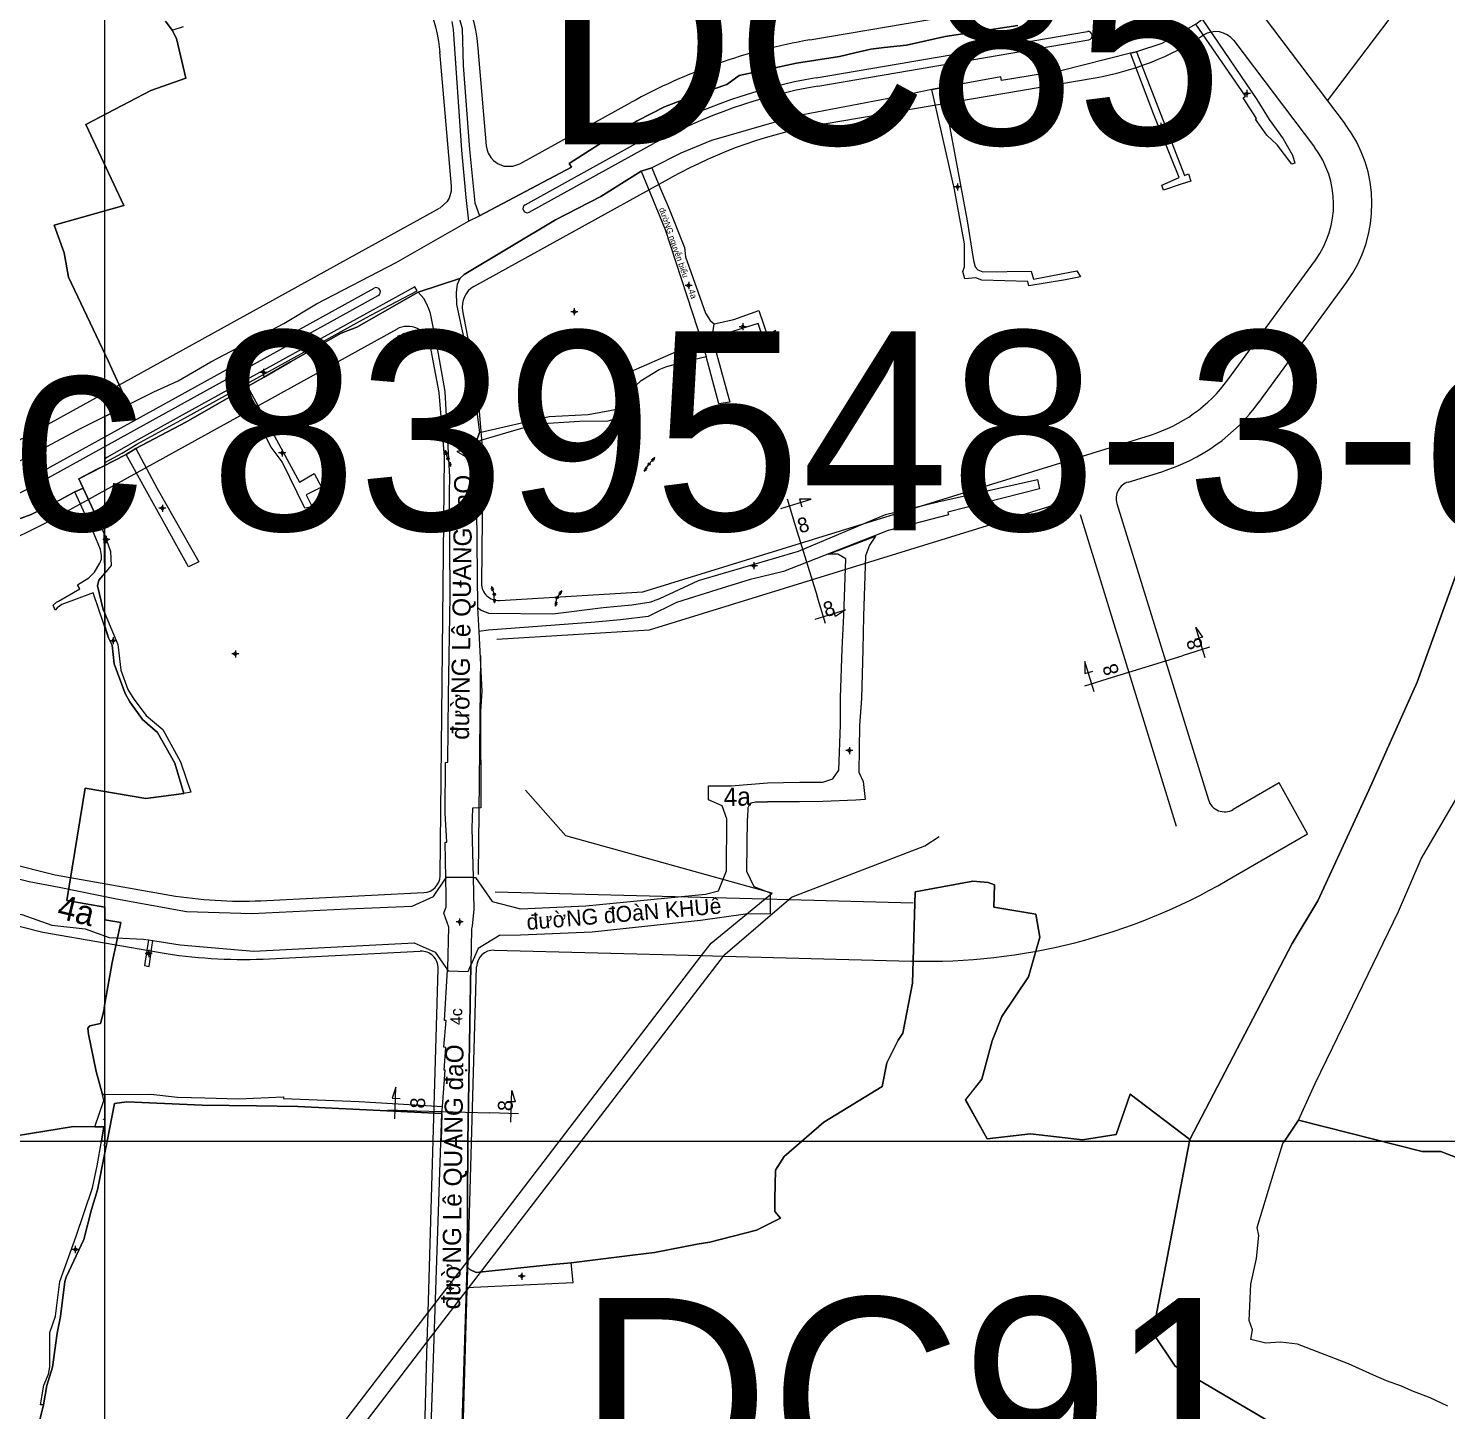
# Model space of a CAD drawing. Extents: x 548357 to 553070, y 1834500 to 1842500.
# Drawn here: x 550473.1 to 550972.2, y 1837905.2 to 1838391.6 of the extents above; entities that cross this region are included whole.
import ezdxf

# ---------------------------------------------------------------- set-up
doc = ezdxf.new("R2010")
doc.units = 0
for name, color, linetype in [('Level 10', 7, 'Continuous'), ('Level 11', 7, 'Continuous'), ('Level 13', 7, 'Continuous'), ('Level 2', 7, 'Continuous'), ('Level 20', 7, 'Continuous'), ('Level 30', 7, 'Continuous'), ('Level 4', 7, 'Continuous'), ('Level 52', 7, 'Continuous'), ('Level 55', 7, 'Continuous'), ('Level 61', 7, 'Continuous'), ('Level 62', 7, 'Continuous'), ('Level 7', 7, 'Continuous')]:
    doc.layers.add(name, color=color, linetype=linetype)

msp = doc.modelspace()

# ---------------------------------------------------------------- linework, layer by layer
at = {"layer": 'Level 10'}
for p, q in [((550627.98, 1838323.7), (550631.9, 1838325.65)), ((550610.27, 1838298.71), (550624.96, 1838303.6)), ((550713.79, 1838282.7), (550714.53, 1838287.66)), ((550710.54, 1838280.2), (550711.66, 1838276.17)), ((550547.82, 1838264.08), (550550.2, 1838265.62)), ((550630.62, 1838245.67), (550631.87, 1838249.43)), ((550630.62, 1838245.67), (550631.21, 1838187.78)), ((550507.54, 1838241.66), (550511.01, 1838243.71)), ((550489.48, 1838228.49), (550492.39, 1838229.84)), ((550492.39, 1838229.84), (550499.8, 1838213.83)), ((550499.8, 1838213.83), (550502.09, 1838207.55)), ((550631.21, 1838187.78), (550631.61, 1838179.3)), ((550515.43, 1838070.83), (550516.9, 1838070.6)), ((550618.68, 1838009.75), (550618.9, 1838012.23)), ((550627.35, 1837948.52), (550627.53, 1837955.86))]:
    msp.add_line(p, q, dxfattribs=at)
for points in [[(550624.88, 1838394.83), (550625.78, 1838391.58), (550626.16, 1838378.52), (550628.41, 1838348.96), (550630.21, 1838330.23), (550631.9, 1838325.65)], [(550918.76, 1838344.1), (550917.76, 1838343.79), (550912.54, 1838350.56), (550908.96, 1838353.95), (550904.92, 1838359.58), (550905.32, 1838359.9), (550900.64, 1838367.12), (550901.44, 1838367.68), (550883.97, 1838393.01), (550886.19, 1838394.83), (550905.44, 1838366.54), (550909.77, 1838359.51), (550914.74, 1838352.67), (550917.97, 1838346.92), (550918.76, 1838344.1)], [(550469.32, 1838238.94), (550491.72, 1838250.9), (550517.3, 1838263.68), (550525.8, 1838267.54), (550537.39, 1838274.24), (550563.01, 1838287.71), (550574.48, 1838294.71), (550602.6, 1838309.23), (550627.98, 1838323.7), (550631.9, 1838325.65), (550664.21, 1838342.72), (550663.45, 1838344.07), (550681.34, 1838355.51), (550687.36, 1838359), (550697.02, 1838364), (550705.96, 1838367.43), (550718.88, 1838371.83), (550723.22, 1838374.95), (550743.42, 1838379.37), (550758.53, 1838381.66), (550763.96, 1838383.01), (550769.57, 1838384.24), (550774.26, 1838384.89), (550782.1, 1838385.7), (550795.77, 1838388.77), (550821.34, 1838392.56)], [(550883.97, 1838393.01), (550871.99, 1838386.25), (550863.12, 1838383.31), (550861.02, 1838382.86), (550836.48, 1838376.64), (550815.6, 1838373.22), (550815.34, 1838374.54), (550794.16, 1838370.64), (550791.04, 1838370.06), (550777.73, 1838367.26), (550743.16, 1838360.69), (550713.52, 1838352.14), (550702.75, 1838347.69), (550692.53, 1838342.54), (550688.75, 1838341.38), (550674.58, 1838332.43), (550658.63, 1838324.27), (550626.55, 1838304.95), (550624.96, 1838303.6), (550610.27, 1838298.71), (550588.77, 1838286.47), (550583.24, 1838284.3), (550565.36, 1838274.29), (550555.85, 1838268.76), (550550.2, 1838265.62), (550547.82, 1838264.08), (550528.53, 1838253.04), (550511.01, 1838243.71), (550507.54, 1838241.66), (550490.86, 1838233.13), (550492.39, 1838229.84), (550489.48, 1838228.49), (550484.06, 1838225.59), (550474.12, 1838220.57), (550469.64, 1838218.93)], [(550521.38, 1838394.11), (550523.79, 1838391), (550527.67, 1838392.21)], [(550622.19, 1838393.95), (550622.66, 1838391.15), (550625.54, 1838348.77), (550627.13, 1838332.06), (550627.98, 1838323.7)], [(550821.34, 1838392.56), (550795.77, 1838388.77), (550782.1, 1838385.7), (550774.26, 1838384.89), (550769.57, 1838384.24), (550763.96, 1838383.01), (550758.53, 1838381.66), (550743.42, 1838379.37), (550723.22, 1838374.95), (550718.88, 1838371.83), (550705.96, 1838367.43), (550697.02, 1838364), (550687.36, 1838359), (550681.34, 1838355.51), (550663.45, 1838344.07), (550664.21, 1838342.72), (550631.9, 1838325.65)], [(550882.25, 1838337.79), (550878.83, 1838336.79), (550872.64, 1838334.66), (550872.02, 1838336.4), (550878.11, 1838339.08), (550869.09, 1838361.52), (550861.02, 1838382.86), (550863.12, 1838383.31), (550879.99, 1838339.81), (550881.37, 1838340.35), (550882.25, 1838337.79)], [(550843.38, 1838304.13), (550838.07, 1838303.15), (550825.18, 1838300.94), (550824.8, 1838302.49), (550808.72, 1838303.03), (550806.58, 1838303.79), (550802.66, 1838303.42), (550801.95, 1838306.08), (550802.59, 1838307.7), (550802.62, 1838315.74), (550799.1, 1838334.92), (550791.04, 1838370.06), (550794.16, 1838370.64), (550795.46, 1838365.17), (550796.74, 1838360.35), (550803.49, 1838323.83), (550805.71, 1838309.92), (550806.33, 1838307.73), (550807.29, 1838306.56), (550809.04, 1838305.87), (550825.98, 1838306.19), (550826.88, 1838303.29), (550842.06, 1838306.25), (550843.38, 1838304.13)], [(550624.96, 1838303.6), (550626.55, 1838304.95), (550658.63, 1838324.27), (550674.58, 1838332.43), (550688.75, 1838341.38)], [(550688.75, 1838341.38), (550692.53, 1838342.54), (550695.53, 1838335.12), (550698.27, 1838328.96), (550704.06, 1838314.44), (550704.41, 1838311.17), (550711.48, 1838291.37), (550713.11, 1838288.82), (550714.53, 1838287.66)], [(550688.75, 1838341.38), (550697.25, 1838320.8), (550710.54, 1838280.2)], [(550272.82, 1838249.36), (550280.72, 1838248.17), (550280.55, 1838245.87), (550300.75, 1838240.85), (550313.26, 1838238.29), (550313.9, 1838243.68), (550321.8, 1838242.79), (550321.03, 1838235.36), (550344.14, 1838231.5), (550383.57, 1838223.03), (550392.55, 1838222.68), (550397.59, 1838222.41), (550429, 1838223.13), (550452.79, 1838229.92), (550469.58, 1838238.3), (550469.32, 1838238.94), (550491.72, 1838250.9), (550517.3, 1838263.68), (550525.8, 1838267.54), (550537.39, 1838274.24), (550563.01, 1838287.71), (550574.48, 1838294.71), (550602.6, 1838309.23), (550627.98, 1838323.7)], [(550609.97, 1838299.27), (550609.19, 1838300.69), (550527.26, 1838255.43), (550510.55, 1838246.17), (550501.01, 1838240.7), (550500, 1838240.14), (550500, 1838238.77), (550501.81, 1838239.78), (550506.11, 1838242.06), (550511.27, 1838245.22), (550528.06, 1838254.43), (550592.1, 1838289.79), (550595.65, 1838291.77), (550609.97, 1838299.27)], [(550624.96, 1838303.6), (550624.03, 1838301.4), (550623.67, 1838298.77), (550623.85, 1838294.4), (550627.39, 1838277.56), (550628.18, 1838273.97), (550630.82, 1838257.56), (550631.87, 1838249.43)], [(550550.2, 1838265.62), (550555.85, 1838268.76), (550565.36, 1838274.29), (550583.24, 1838284.3), (550588.77, 1838286.47), (550610.27, 1838298.71)], [(550620.07, 1838092.58), (550619.8, 1838105.26), (550620.37, 1838105.28), (550619.86, 1838115.48), (550619.9, 1838133.27), (550620.79, 1838133.34), (550620.94, 1838156.87), (550621.58, 1838191.76), (550621.32, 1838228.54), (550621.5, 1838233.63), (550619.77, 1838263.8), (550617.43, 1838277.07), (550614.6, 1838291.23), (550614.02, 1838292.84), (550613.2, 1838294.77), (550612.28, 1838296.55), (550610.27, 1838298.71)], [(550714.53, 1838287.66), (550721.42, 1838289.15), (550730.22, 1838292.32), (550735.02, 1838278.26), (550733.34, 1838277.67), (550729.98, 1838287.77), (550713.79, 1838282.7)], [(550631.87, 1838249.43), (550656.46, 1838255.02), (550670.14, 1838255.66), (550682.22, 1838257.98), (550683.75, 1838259.36), (550682.09, 1838266.87), (550682.73, 1838268.11), (550685.15, 1838270.89), (550701.22, 1838277.88), (550710.54, 1838280.2)], [(550713.79, 1838282.7), (550720, 1838260.09), (550716.13, 1838259.42), (550711.66, 1838276.17)], [(550630.62, 1838245.67), (550632.35, 1838246.64), (550645.97, 1838250.68), (550652.47, 1838252.44), (550667.04, 1838253.37), (550677.17, 1838253.53), (550680.14, 1838254.27), (550687.72, 1838257.94), (550686.51, 1838263.66), (550686.68, 1838265.67), (550688.81, 1838267.72), (550695.12, 1838271.55), (550697.5, 1838272.47), (550702.75, 1838274.05), (550711.66, 1838276.17)], [(550550.2, 1838265.62), (550568.49, 1838231.9), (550573.73, 1838234.91), (550576.26, 1838230.13), (550570.91, 1838227.43), (550573.01, 1838223.21), (550570.37, 1838222.77), (550562.5, 1838239.1), (550558.61, 1838244.27), (550553.57, 1838254.13), (550550.2, 1838258.86), (550547.82, 1838264.08)], [(550511.01, 1838243.71), (550528.53, 1838253.04), (550547.82, 1838264.08)], [(550492.39, 1838229.84), (550490.86, 1838233.13), (550507.54, 1838241.66)], [(550511.01, 1838243.71), (550518.48, 1838229.71), (550533.12, 1838203.93), (550529.5, 1838202.1), (550507.54, 1838241.66)], [(550631.21, 1838187.78), (550632.44, 1838186.9), (550635.01, 1838185.76), (550657.69, 1838185.63), (550675.39, 1838187.86), (550685.51, 1838188.79), (550692.3, 1838189.8), (550693.1, 1838190.13), (550695.32, 1838190.97), (550708.92, 1838197.29), (550744.12, 1838207.68), (550774.74, 1838220.48), (550793.22, 1838224.93), (550828.26, 1838232.89), (550828.8, 1838230.05), (550828.92, 1838229.5), (550796.69, 1838221.4), (550796.97, 1838220.45), (550775.67, 1838214.93), (550738.86, 1838200.48), (550731.08, 1838198.63), (550727.19, 1838197.65), (550715.38, 1838194.06), (550701.17, 1838189.57), (550691.22, 1838184.6), (550681.47, 1838183.45), (550672.58, 1838182.66), (550635.04, 1838179.87), (550631.61, 1838179.3)], [(550456.69, 1838212.57), (550466.93, 1838217.75), (550469.64, 1838218.93), (550474.12, 1838220.57), (550484.06, 1838225.59), (550489.48, 1838228.49)], [(550502.09, 1838207.55), (550502.3, 1838202.57), (550497.94, 1838197.46), (550497.43, 1838195.44), (550499.49, 1838187.08), (550504.59, 1838174.83), (550505.72, 1838165.81), (550508.19, 1838159), (550510.19, 1838155.55), (550514.56, 1838149.84), (550520.43, 1838144.88), (550526.65, 1838133.49), (550530.31, 1838122.86), (550527.84, 1838122.4), (550524.69, 1838133.07), (550518.63, 1838143.87), (550513.26, 1838148.45), (550508.85, 1838154.58), (550507.17, 1838157.53), (550503.3, 1838167.94), (550502.68, 1838174.53), (550501.37, 1838177.15), (550495.99, 1838193.02), (550484.93, 1838188.87), (550483.25, 1838187.7), (550482.53, 1838186.82), (550481.85, 1838188.62), (550483.09, 1838189.71), (550483.76, 1838190.04), (550491.21, 1838194.34), (550490.45, 1838195.73), (550494.39, 1838198.2), (550496.43, 1838200.2), (550498.32, 1838203.36), (550498.91, 1838204.8), (550498.92, 1838206.13), (550498.53, 1838208.19), (550496.32, 1838213.66), (550489.48, 1838228.49)], [(551000, 1837865.25), (550970.87, 1837880.58), (550934.87, 1837886.58), (550876.65, 1837920.86), (550868.87, 1837932.58), (550881.76, 1838000), (550881.87, 1838000.58), (550917.87, 1838069.58), (550926.87, 1838084.58), (550944.87, 1838123.58), (550961.87, 1838161.58), (550982.87, 1838219.58)], [(550499.8, 1838213.83), (550499.8, 1838213.82), (550502.09, 1838207.55)], [(550629.64, 1838092.85), (550630.51, 1838092.84), (550636.4, 1838084.39), (550646.34, 1838081.74), (550669.33, 1838082.81), (550711.4, 1838086.99), (550715.97, 1838088.12), (550718.79, 1838095.1), (550718.94, 1838113.48), (550717.25, 1838118.05), (550712.52, 1838120.08), (550712.48, 1838125.03), (550720.51, 1838125.1), (550733.22, 1838126.16), (550744.45, 1838126.3), (550752.68, 1838126.29), (550756.24, 1838127.5), (550758.38, 1838130.59), (550758.93, 1838146.47), (550758.97, 1838156.08), (550759.53, 1838173.23), (550760.15, 1838184.99), (550760.85, 1838204.89), (550757.97, 1838206.55), (550754.72, 1838206.59), (550771.24, 1838212.96), (550769.13, 1838209.72), (550767.77, 1838205.99), (550767.02, 1838184.76), (550766.79, 1838172.98), (550766.27, 1838155.83), (550765.56, 1838146.25), (550765.38, 1838129.83), (550766.96, 1838126.58), (550767.59, 1838120.3), (550764.32, 1838119.98), (550752.72, 1838119.55), (550744.48, 1838119.41), (550737.44, 1838119.4), (550736, 1838119.43), (550734.82, 1838119.4), (550733.25, 1838119.4), (550733.12, 1838119.36), (550729, 1838119.26), (550727.47, 1838118.92), (550726.86, 1838118.54), (550726.32, 1838117.36), (550726.25, 1838113.82), (550726.07, 1838113.39), (550725.84, 1838095.01), (550728.45, 1838089.65), (550734.12, 1838087.36), (550734.19, 1838079.97), (550725.54, 1838079.89), (550709.62, 1838077.66), (550671.55, 1838073.59), (550646.32, 1838072.51), (550638.97, 1838072.44), (550631.48, 1838067.79), (550628.87, 1838061.92)], [(550631.61, 1838179.3), (550632.71, 1838158.35), (550632.28, 1838151.31), (550632.33, 1838117.37), (550629.39, 1838117.24), (550629.15, 1838110.2), (550629.64, 1838092.85)], [(550972.63, 1837906.83), (550966.39, 1837909.67), (550959.99, 1837912.14), (550956.37, 1837913.76), (550951.05, 1837915.7), (550946.51, 1837917.67), (550937.68, 1837921.68), (550919.75, 1837928.6), (550913.75, 1837929.3), (550908.62, 1837928.94), (550903.34, 1837930.22), (550903.86, 1837933.59), (550902.77, 1837936.94), (550903.32, 1837949.65), (550905.36, 1837958.79), (550906.17, 1837966.82), (550905.58, 1837969.65), (550911.58, 1837989.31), (550914.59, 1837999.16), (550915.15, 1838000), (550920.08, 1838007.38), (550925.92, 1838020.29), (550932.01, 1838032.81), (550955.33, 1838080.79), (550963.26, 1838099.42), (550981.89, 1838131.32)], [(550451.84, 1838096.8), (550458.72, 1838095.01), (550473.47, 1838091.38), (550483.92, 1838089.37), (550504.14, 1838085.25), (550528.84, 1838080.81), (550551.75, 1838080.13), (550585.48, 1838081.76), (550608.16, 1838082.76), (550615.73, 1838086.17), (550620.07, 1838092.58)], [(550620.66, 1838060.27), (550620.69, 1838060.79), (550621.07, 1838075.3), (550619.31, 1838080.22), (550620.2, 1838082.52), (550620.2, 1838086.18), (550620.07, 1838092.58)], [(550620.07, 1838092.58), (550620.32, 1838092.96), (550629.64, 1838092.85)], [(550629.64, 1838092.85), (550629.95, 1838081.62), (550629.28, 1838075.63), (550629.09, 1838074.71), (550628.87, 1838061.92)], [(550450.88, 1838082.99), (550455.23, 1838081.32), (550459.97, 1838081.59), (550470.88, 1838079.77), (550481.38, 1838076.03), (550493.18, 1838074.76), (550501.56, 1838071.69), (550513.6, 1838071.12), (550515.43, 1838070.83)], [(550515.43, 1838070.83), (550513.99, 1838061.81), (550515.69, 1838061.47), (550516.54, 1838068.33), (550516.9, 1838070.6)], [(550516.9, 1838070.6), (550526.6, 1838069.06), (550552.51, 1838066.9), (550608.91, 1838069.86), (550616.25, 1838066.58), (550620.66, 1838060.27)], [(550620.66, 1838060.27), (550620.85, 1838059.99), (550627.9, 1838059.73), (550628.87, 1838061.92)], [(550627.53, 1837955.86), (550627.81, 1838000), (550628.87, 1838061.92)], [(550618.9, 1838012.23), (550619.79, 1838025.03), (550619.51, 1838025.03), (550620.08, 1838033.03), (550619.31, 1838033.14), (550620.11, 1838042.47), (550619.57, 1838042.51), (550620.66, 1838060.27)], [(550618.68, 1838009.75), (550567.96, 1838012.24), (550534.24, 1838012.65), (550507.82, 1838013.84), (550503.42, 1838013.32), (550500, 1837995.89), (550497.46, 1837982.94), (550495.33, 1837975.95), (550492.62, 1837965.38), (550486.39, 1837952.16), (550485.98, 1837950.68), (550484.44, 1837938.29), (550483.25, 1837932.52), (550481.63, 1837920.48), (550479.67, 1837914.06), (550478.46, 1837907.23), (550477.4, 1837907.3), (550478.59, 1837914.14), (550480.21, 1837918.07), (550480.65, 1837920.61), (550480.64, 1837932.65), (550482.72, 1837938.48), (550484.24, 1837950.67), (550489.98, 1837966.65), (550495.66, 1837983.64), (550497.39, 1837991.32), (550498.86, 1838000), (550499.71, 1838005.04), (550496.52, 1838005.07), (550499.7, 1838014.28), (550499.2, 1838016.5), (550500, 1838016.5), (550516.25, 1838016.6), (550525.61, 1838015.46), (550535.26, 1838015.28), (550547.05, 1838014.97), (550562.88, 1838015.66), (550562.89, 1838015.07), (550589.6, 1838014.01), (550618.9, 1838012.23)], [(550611.2, 1837848.69), (550613.24, 1837855.8), (550613.53, 1837866.44), (550614.9, 1837899.54), (550618.68, 1838009.75)], [(550627.35, 1837948.52), (550664.85, 1837950.31), (550664.13, 1837957.25), (550630.72, 1837953.83), (550628.53, 1837954.81), (550627.53, 1837955.86)], [(550623.34, 1837850.23), (550625.32, 1837885.8), (550627.35, 1837948.52)]]:
    msp.add_lwpolyline(points, dxfattribs=at)
msp.add_lwpolyline([(550595.65, 1838291.77), (550609.97, 1838299.27), (550609.19, 1838300.69), (550527.26, 1838255.43), (550510.55, 1838246.17), (550501.01, 1838240.7), (550500, 1838240.14), (550500, 1838238.77), (550501.81, 1838239.78), (550506.11, 1838242.06), (550511.27, 1838245.22), (550528.06, 1838254.43), (550592.1, 1838289.79)], close=True, dxfattribs=at)
at = {"layer": 'Level 11'}
for p, q in [((550901.93, 1838369.93), (550901.93, 1838369.3)), ((550901.31, 1838368.68), (550900.68, 1838368.68)), ((550901.93, 1838369.3), (550901.31, 1838368.68)), ((550901.31, 1838368.68), (550901.93, 1838368.05)), ((550902.56, 1838368.68), (550901.93, 1838369.3)), ((550901.93, 1838368.05), (550902.56, 1838368.68)), ((550901.93, 1838368.05), (550901.93, 1838367.43)), ((550903.18, 1838368.68), (550902.56, 1838368.68)), ((550871.07, 1838357.04), (550870.45, 1838357.04)), ((550871.7, 1838357.67), (550871.07, 1838357.04)), ((550871.07, 1838357.04), (550871.7, 1838356.42)), ((550871.7, 1838358.29), (550871.7, 1838357.67)), ((550872.32, 1838357.04), (550871.7, 1838357.67)), ((550871.7, 1838356.42), (550872.32, 1838357.04)), ((550871.7, 1838356.42), (550871.7, 1838355.79)), ((550872.95, 1838357.04), (550872.32, 1838357.04)), ((550799.47, 1838335.79), (550798.84, 1838335.79)), ((550800.09, 1838336.41), (550799.47, 1838335.79)), ((550799.47, 1838335.79), (550800.09, 1838335.16)), ((550800.09, 1838337.04), (550800.09, 1838336.41)), ((550800.72, 1838335.79), (550800.09, 1838336.41)), ((550800.09, 1838335.16), (550800.72, 1838335.79)), ((550800.09, 1838335.16), (550800.09, 1838334.54)), ((550801.34, 1838335.79), (550800.72, 1838335.79)), ((550704.89, 1838301.12), (550704.27, 1838301.12)), ((550705.52, 1838301.74), (550704.89, 1838301.12)), ((550704.89, 1838301.12), (550705.52, 1838300.49)), ((550705.52, 1838302.37), (550705.52, 1838301.74)), ((550706.14, 1838301.12), (550705.52, 1838301.74)), ((550705.52, 1838300.49), (550706.14, 1838301.12)), ((550705.52, 1838300.49), (550705.52, 1838299.87)), ((550706.77, 1838301.12), (550706.14, 1838301.12)), ((550664.62, 1838291.89), (550663.99, 1838291.89)), ((550665.24, 1838292.52), (550664.62, 1838291.89)), ((550664.62, 1838291.89), (550665.24, 1838291.27)), ((550665.24, 1838293.14), (550665.24, 1838292.52)), ((550665.87, 1838291.89), (550665.24, 1838292.52)), ((550665.24, 1838291.27), (550665.87, 1838291.89)), ((550665.24, 1838291.27), (550665.24, 1838290.64)), ((550666.49, 1838291.89), (550665.87, 1838291.89)), ((550723.88, 1838286.61), (550723.26, 1838286.61)), ((550724.51, 1838287.24), (550723.88, 1838286.61)), ((550723.88, 1838286.61), (550724.51, 1838285.99)), ((550724.51, 1838287.86), (550724.51, 1838287.24)), ((550725.13, 1838286.61), (550724.51, 1838287.24)), ((550724.51, 1838285.99), (550725.13, 1838286.61)), ((550724.51, 1838285.99), (550724.51, 1838285.36)), ((550725.76, 1838286.61), (550725.13, 1838286.61)), ((550555.26, 1838270.49), (550554.63, 1838270.49)), ((550555.88, 1838271.11), (550555.26, 1838270.49)), ((550555.26, 1838270.49), (550555.88, 1838269.86)), ((550555.88, 1838271.74), (550555.88, 1838271.11)), ((550556.51, 1838270.49), (550555.88, 1838271.11)), ((550555.88, 1838269.86), (550556.51, 1838270.49)), ((550557.13, 1838270.49), (550556.51, 1838270.49)), ((550555.88, 1838269.86), (550555.88, 1838269.24)), ((550684.19, 1838262.94), (550683.56, 1838262.94)), ((550684.81, 1838263.56), (550684.19, 1838262.94)), ((550684.19, 1838262.94), (550684.81, 1838262.31)), ((550684.81, 1838264.19), (550684.81, 1838263.56)), ((550685.44, 1838262.94), (550684.81, 1838263.56)), ((550684.81, 1838262.31), (550685.44, 1838262.94)), ((550684.81, 1838262.31), (550684.81, 1838261.69)), ((550686.06, 1838262.94), (550685.44, 1838262.94)), ((550561.84, 1838242.19), (550561.21, 1838242.19)), ((550562.46, 1838242.82), (550561.84, 1838242.19)), ((550561.84, 1838242.19), (550562.46, 1838241.57)), ((550562.46, 1838243.44), (550562.46, 1838242.82)), ((550563.09, 1838242.19), (550562.46, 1838242.82)), ((550562.46, 1838241.57), (550563.09, 1838242.19)), ((550562.46, 1838241.57), (550562.46, 1838240.94)), ((550563.71, 1838242.19), (550563.09, 1838242.19)), ((550519.66, 1838222.73), (550519.04, 1838222.73)), ((550520.29, 1838223.35), (550519.66, 1838222.73)), ((550519.66, 1838222.73), (550520.29, 1838222.1)), ((550520.29, 1838223.98), (550520.29, 1838223.35)), ((550520.91, 1838222.73), (550520.29, 1838223.35)), ((550520.29, 1838222.1), (550520.91, 1838222.73)), ((550520.29, 1838222.1), (550520.29, 1838221.48)), ((550521.54, 1838222.73), (550520.91, 1838222.73)), ((550499.94, 1838211.74), (550499.31, 1838211.74)), ((550500.56, 1838212.36), (550499.94, 1838211.74)), ((550499.94, 1838211.74), (550500.56, 1838211.11)), ((550500.56, 1838212.99), (550500.56, 1838212.36)), ((550501.19, 1838211.74), (550500.56, 1838212.36)), ((550500.56, 1838211.11), (550501.19, 1838211.74)), ((550500.56, 1838211.11), (550500.56, 1838210.49)), ((550501.81, 1838211.74), (550501.19, 1838211.74)), ((550727.82, 1838202.52), (550727.19, 1838202.52)), ((550728.44, 1838203.15), (550727.82, 1838202.52)), ((550727.82, 1838202.52), (550728.44, 1838201.9)), ((550728.44, 1838203.77), (550728.44, 1838203.15)), ((550729.07, 1838202.52), (550728.44, 1838203.15)), ((550728.44, 1838201.9), (550729.07, 1838202.52)), ((550728.44, 1838201.9), (550728.44, 1838201.27)), ((550729.69, 1838202.52), (550729.07, 1838202.52)), ((550624.56, 1838196.06), (550623.94, 1838196.06)), ((550625.19, 1838196.68), (550624.56, 1838196.06)), ((550624.56, 1838196.06), (550625.19, 1838195.43)), ((550625.19, 1838197.31), (550625.19, 1838196.68)), ((550625.81, 1838196.06), (550625.19, 1838196.68)), ((550625.19, 1838195.43), (550625.81, 1838196.06)), ((550625.19, 1838195.43), (550625.19, 1838194.81)), ((550626.44, 1838196.06), (550625.81, 1838196.06)), ((550502.34, 1838176.12), (550501.72, 1838176.12)), ((550502.97, 1838176.74), (550502.34, 1838176.12)), ((550502.34, 1838176.12), (550502.97, 1838175.49)), ((550502.97, 1838177.37), (550502.97, 1838176.74)), ((550503.59, 1838176.12), (550502.97, 1838176.74)), ((550502.97, 1838175.49), (550503.59, 1838176.12)), ((550502.97, 1838175.49), (550502.97, 1838174.87)), ((550504.22, 1838176.12), (550503.59, 1838176.12)), ((550545.34, 1838171.48), (550544.72, 1838171.48)), ((550545.97, 1838172.11), (550545.34, 1838171.48)), ((550545.34, 1838171.48), (550545.97, 1838170.86)), ((550545.97, 1838172.73), (550545.97, 1838172.11)), ((550546.59, 1838171.48), (550545.97, 1838172.11)), ((550545.97, 1838170.86), (550546.59, 1838171.48)), ((550545.97, 1838170.86), (550545.97, 1838170.23)), ((550547.22, 1838171.48), (550546.59, 1838171.48)), ((550761.42, 1838137.44), (550760.79, 1838137.44)), ((550762.04, 1838138.06), (550761.42, 1838137.44)), ((550761.42, 1838137.44), (550762.04, 1838136.81)), ((550762.04, 1838138.69), (550762.04, 1838138.06)), ((550762.67, 1838137.44), (550762.04, 1838138.06)), ((550762.04, 1838136.81), (550762.67, 1838137.44)), ((550762.04, 1838136.81), (550762.04, 1838136.19)), ((550763.29, 1838137.44), (550762.67, 1838137.44)), ((550624.28, 1838077.15), (550623.66, 1838077.15)), ((550624.91, 1838077.78), (550624.28, 1838077.15)), ((550624.28, 1838077.15), (550624.91, 1838076.53)), ((550624.91, 1838078.4), (550624.91, 1838077.78)), ((550625.53, 1838077.15), (550624.91, 1838077.78)), ((550624.91, 1838076.53), (550625.53, 1838077.15)), ((550624.91, 1838076.53), (550624.91, 1838075.9)), ((550626.16, 1838077.15), (550625.53, 1838077.15)), ((550514.85, 1838066.05), (550514.22, 1838066.05)), ((550515.47, 1838066.67), (550514.85, 1838066.05)), ((550514.85, 1838066.05), (550515.47, 1838065.42)), ((550515.47, 1838067.3), (550515.47, 1838066.67)), ((550516.1, 1838066.05), (550515.47, 1838066.67)), ((550515.47, 1838065.42), (550516.1, 1838066.05)), ((550515.47, 1838065.42), (550515.47, 1838064.8)), ((550516.72, 1838066.05), (550516.1, 1838066.05)), ((550489.01, 1837961.92), (550488.38, 1837961.92)), ((550489.63, 1837962.54), (550489.01, 1837961.92)), ((550489.01, 1837961.92), (550489.63, 1837961.29)), ((550489.63, 1837963.17), (550489.63, 1837962.54)), ((550490.26, 1837961.92), (550489.63, 1837962.54)), ((550489.63, 1837961.29), (550490.26, 1837961.92)), ((550489.63, 1837961.29), (550489.63, 1837960.67)), ((550490.88, 1837961.92), (550490.26, 1837961.92)), ((550646.11, 1837952.49), (550645.49, 1837952.49)), ((550646.74, 1837953.11), (550646.11, 1837952.49)), ((550646.11, 1837952.49), (550646.74, 1837951.86)), ((550646.74, 1837953.74), (550646.74, 1837953.11)), ((550647.36, 1837952.49), (550646.74, 1837953.11)), ((550646.74, 1837951.86), (550647.36, 1837952.49)), ((550646.74, 1837951.86), (550646.74, 1837951.24)), ((550647.99, 1837952.49), (550647.36, 1837952.49)), ((550621, 1837948.23), (550620.37, 1837948.23)), ((550621.62, 1837948.86), (550621, 1837948.23)), ((550621, 1837948.23), (550621.62, 1837947.61)), ((550621.62, 1837949.48), (550621.62, 1837948.86)), ((550622.25, 1837948.23), (550621.62, 1837948.86)), ((550621.62, 1837947.61), (550622.25, 1837948.23)), ((550621.62, 1837947.61), (550621.62, 1837946.98)), ((550622.87, 1837948.23), (550622.25, 1837948.23))]:
    msp.add_line(p, q, dxfattribs=at)
for centre in [(550901.93, 1838368.68), (550871.7, 1838357.04), (550800.09, 1838335.79), (550705.52, 1838301.12), (550665.24, 1838291.89), (550724.51, 1838286.61), (550555.88, 1838270.49), (550684.81, 1838262.94), (550562.46, 1838242.19), (550520.29, 1838222.73), (550500.56, 1838211.74), (550728.44, 1838202.52), (550625.19, 1838196.06), (550502.97, 1838176.12), (550545.97, 1838171.48), (550762.04, 1838137.44), (550624.91, 1838077.15), (550515.47, 1838066.05), (550489.63, 1837961.92), (550646.74, 1837952.49), (550621.62, 1837948.23)]:
    msp.add_circle(centre, 0.15, dxfattribs=at)
at = {"layer": 'Level 13'}
for points in [[(550737.98, 1838222.69), (550748.62, 1838225.98)], [(550740.14, 1838226.01), (550743.12, 1838216.33)], [(550748.62, 1838225.98), (550744.46, 1838225.96), (550745.3, 1838223.25)], [(550743.12, 1838216.33), (550750.69, 1838191.8)], [(550753.68, 1838182.13), (550750.69, 1838191.8)], [(550750.03, 1838183.65), (550760.67, 1838186.93)], [(550760.67, 1838186.93), (550757.22, 1838184.6), (550756.39, 1838187.31)], [(550883.99, 1838180.79), (550886.33, 1838177.35), (550883.62, 1838176.51)], [(550887.28, 1838170.15), (550883.99, 1838180.79)], [(550854.59, 1838163.25), (550879.12, 1838170.82)], [(550888.8, 1838173.8), (550879.12, 1838170.82)], [(550848.23, 1838158.1), (550844.95, 1838168.75)], [(550844.95, 1838168.75), (550844.96, 1838164.58), (550847.67, 1838165.42)], [(550844.92, 1838160.26), (550854.59, 1838163.25)], [(550602.45, 1838019.05), (550601.12, 1838015.11), (550603.95, 1838015.02)], [(550602.13, 1838007.92), (550602.45, 1838019.05)], [(550643.29, 1838017.85), (550644.39, 1838013.84), (550641.56, 1838013.92)], [(550642.97, 1838006.72), (550643.29, 1838017.85)], [(550599.69, 1838011.03), (550609.8, 1838010.73)], [(550609.8, 1838010.73), (550635.47, 1838009.98)], [(550645.59, 1838009.68), (550635.47, 1838009.98)]]:
    msp.add_lwpolyline(points, dxfattribs=at)
at = {"layer": 'Level 2'}
for points in [[(550982.87, 1838219.58), (550961.87, 1838161.58), (550944.87, 1838123.58), (550926.87, 1838084.58), (550917.87, 1838069.58), (550881.87, 1838000.58), (550881.76, 1838000), (550868.87, 1837932.58), (550876.65, 1837920.86), (550934.87, 1837886.58), (550970.87, 1837880.58), (551000, 1837865.25)], [(550972.63, 1837906.83), (550966.39, 1837909.67), (550959.99, 1837912.14), (550956.37, 1837913.76), (550951.05, 1837915.7), (550946.51, 1837917.67), (550937.68, 1837921.68), (550919.75, 1837928.6), (550913.75, 1837929.3), (550908.62, 1837928.94), (550903.34, 1837930.22), (550903.86, 1837933.59), (550902.77, 1837936.94), (550903.32, 1837949.65), (550905.36, 1837958.79), (550906.17, 1837966.82), (550905.58, 1837969.65), (550911.58, 1837989.31), (550914.59, 1837999.16), (550915.15, 1838000), (550920.08, 1838007.38), (550925.92, 1838020.29), (550932.01, 1838032.81), (550955.33, 1838080.79), (550963.26, 1838099.42), (550981.89, 1838131.32)]]:
    msp.add_lwpolyline(points, dxfattribs=at)
at = {"layer": 'Level 20'}
for points in [[(550631.61, 1838179.3), (550632.71, 1838158.35), (550632.28, 1838151.31), (550632.33, 1838117.37), (550629.39, 1838117.24), (550629.15, 1838110.2), (550629.64, 1838092.85), (550620.32, 1838092.96), (550620.07, 1838092.58), (550619.8, 1838105.26), (550620.37, 1838105.28), (550619.86, 1838115.48), (550619.9, 1838133.27), (550620.79, 1838133.34), (550620.94, 1838156.87), (550621.58, 1838191.76), (550621.32, 1838228.54), (550621.5, 1838233.63), (550619.77, 1838263.8), (550617.43, 1838277.07), (550614.6, 1838291.23), (550614.02, 1838292.84), (550613.2, 1838294.77), (550612.28, 1838296.55), (550610.27, 1838298.71), (550624.96, 1838303.6), (550624.03, 1838301.4), (550623.67, 1838298.77), (550623.85, 1838294.4), (550627.39, 1838277.56), (550628.18, 1838273.97), (550630.82, 1838257.56), (550631.87, 1838249.43), (550630.62, 1838245.67), (550631.21, 1838187.78)], [(550620.66, 1838060.27), (550620.85, 1838059.99), (550627.9, 1838059.73), (550628.87, 1838061.92), (550627.81, 1838000), (550627.53, 1837955.86), (550627.35, 1837948.52), (550625.32, 1837885.8), (550623.34, 1837850.23), (550622.82, 1837846.38), (550614.31, 1837846.32), (550611.2, 1837848.69), (550613.24, 1837855.8), (550613.53, 1837866.44), (550614.9, 1837899.54), (550618.68, 1838009.75), (550618.9, 1838012.23), (550619.79, 1838025.03), (550619.51, 1838025.03), (550620.08, 1838033.03), (550619.31, 1838033.14), (550620.11, 1838042.47), (550619.57, 1838042.51)]]:
    msp.add_lwpolyline(points, close=True, dxfattribs=at)
at = {"layer": 'Level 30'}
for p, q in [((550930.3, 1838366.08), (550980.1, 1838431.81)), ((550748.13, 1838387.52), (550836.25, 1838402.55)), ((550907.61, 1838396.02), (550930.3, 1838366.08)), ((550750.4, 1838374.21), (550845.8, 1838390.49)), ((550750.91, 1838371.25), (550846.3, 1838387.53)), ((550897.3, 1838387.28), (550925.72, 1838349.77)), ((550617.87, 1838383.31), (550621.97, 1838336.04)), ((550631.32, 1838384.47), (550634.29, 1838350.26)), ((550753.18, 1838357.95), (550848.57, 1838374.22)), ((550646.13, 1838343.94), (550685.13, 1838365.47)), ((550930.3, 1838366.08), (550936.48, 1838357.93)), ((550647.95, 1838329.53), (550691.65, 1838353.65)), ((550649.4, 1838326.9), (550693.1, 1838351.02)), ((550629.95, 1838300.75), (550699.62, 1838339.2)), ((550466.55, 1838244.83), (550617.87, 1838328.35)), ((550895.28, 1838267.96), (550926.06, 1838310.07)), ((550473.08, 1838233.01), (550594.8, 1838300.19)), ((550906.18, 1838259.99), (550936.96, 1838302.11)), ((550474.53, 1838230.39), (550596.25, 1838297.57)), ((550481.05, 1838218.57), (550602.76, 1838285.74)), ((550860.17, 1838231.95), (550871.97, 1838235.59)), ((550843.31, 1838220.47), (550877.11, 1838110.9)), ((550856.2, 1838224.45), (550888.39, 1838120.14)), ((550631.53, 1838093.8), (550632.33, 1838170.77)), ((550557.01, 1838084.69), (550612.32, 1838087.47)), ((550637.37, 1838087.74), (550732.44, 1838085.26)), ((550732.44, 1838085.26), (550740.73, 1838085.04)), ((550740.73, 1838085.04), (550784.45, 1838083.9)), ((550558.03, 1838064.21), (550611.06, 1838066.88)), ((550627.86, 1837958.08), (550710.07, 1838065.33)), ((550637.04, 1838067.24), (550710.07, 1838065.33)), ((550710.07, 1838065.33), (550717.78, 1838065.13)), ((550613.82, 1837939.76), (550617.36, 1838060.71)), ((550627.56, 1837947.71), (550717.78, 1838065.13)), ((550627.86, 1837958.08), (550630.88, 1838061.42)), ((550717.78, 1838065.13), (550783.92, 1838063.41)), ((550613.82, 1837939.76), (550627.86, 1837958.08)), ((550627.56, 1837947.71), (550627.86, 1837958.08)), ((550613.52, 1837929.43), (550627.56, 1837947.71)), ((550624.7, 1837850.07), (550627.56, 1837947.71)), ((550613.52, 1837929.43), (550613.82, 1837939.76)), ((550611.15, 1837848.66), (550613.52, 1837929.43))]:
    msp.add_line(p, q, dxfattribs=at)
for points in [[(550627.11, 1838402.71), (550628.28, 1838399.41), (550629.07, 1838396.82), (550629.87, 1838393.7), (550630.44, 1838390.93), (550630.9, 1838388.15), (550631.32, 1838384.5)], [(550614.51, 1838397.86), (550615.53, 1838394.97), (550616.36, 1838392.11), (550616.95, 1838389.6), (550617.43, 1838386.96), (550617.88, 1838383.26)], [(550634.29, 1838350.26), (550634.57, 1838348.74), (550634.96, 1838347.67), (550635.84, 1838346.17), (550636.85, 1838345.05), (550638.44, 1838343.92), (550640.52, 1838343.14), (550643.57, 1838343.05), (550646.13, 1838343.95)], [(550621.97, 1838336.04), (550621.94, 1838334.33), (550621.19, 1838331.83), (550620.38, 1838330.53), (550617.89, 1838328.36)], [(550625.95, 1838292.25), (550631.06, 1838265.32), (550633.06, 1838241.27), (550632.59, 1838196.33)], [(550618.02, 1838093.4), (550619.56, 1838240.78), (550617.66, 1838263.5), (550614.49, 1838280.23)], [(550638.96, 1838190.28), (550689.33, 1838193.37), (550867.99, 1838248.49)], [(550637.96, 1838176.69), (550691.77, 1838179.99), (550835.8, 1838224.43)], [(550894.91, 1838091.72), (550923.22, 1838108.15), (550913.34, 1838126.12), (550897.14, 1838116.71)], [(550732.44, 1838085.26), (550734.88, 1838087.26), (550662.28, 1838107.47), (550648.03, 1838123.58)], [(550355.14, 1838117.25), (550416.77, 1838110.32), (550482.53, 1838093.68), (550524.93, 1838086.26)], [(550740.73, 1838085.04), (550741.66, 1838085.84), (550788.63, 1838103.93), (550793.7, 1838107.21)], [(550352.85, 1838096.87), (550413.1, 1838090.11), (550478.25, 1838073.62), (550521.64, 1838066.03)], [(550710.07, 1838065.33), (550713.39, 1838069.66), (550732.44, 1838085.26)], [(550717.78, 1838065.13), (550718.32, 1838065.84), (550740.73, 1838085.04)], [(549981.46, 1837785.5), (550409.1, 1837867.76), (550420.21, 1837869.9), (550584.48, 1837901.5), (550613.82, 1837939.76)], [(549982.15, 1837779.52), (550407.12, 1837861.27), (550419.2, 1837863.59), (550587.86, 1837896.04), (550613.52, 1837929.43)]]:
    msp.add_lwpolyline(points, dxfattribs=at)
for centre, radius, start, end in [((550846.05, 1838389.01), 1.5, 279.6827, 99.6827), ((550890.92, 1838382.45), 8, 37.1514, 123.219), ((550781.77, 1838190.37), 200, 99.6827, 118.8952), ((550831.75, 1838472.8), 100, 279.6827, 303.219), ((550781.77, 1838190.37), 186.5, 99.6827, 118.8952), ((550781.77, 1838190.37), 183.5, 99.6827, 118.8952), ((550781.77, 1838190.37), 170, 99.6827, 118.8952), ((550899.21, 1838329.69), 46.75, 323.8422, 37.1514), ((550899.21, 1838329.69), 33.25, 323.8422, 37.1514), ((550648.68, 1838328.22), 1.5, 118.8952, 298.8952), ((550595.52, 1838298.88), 1.5, 298.8952, 118.8952), ((550633.81, 1838293.74), 8, 118.8952, 190.7379), ((550606.63, 1838278.74), 8, 10.7379, 118.8952), ((550852.29, 1838299.38), 53.25, 287.1484, 323.8422), ((550852.29, 1838299.38), 66.75, 287.1484, 323.8422), ((550407.6, 1838351.65), 138.5, 258.5827, 298.8952), ((550861.94, 1838226.22), 6, 107.1484, 197.1484), ((550407.6, 1838351.65), 152, 258.5827, 298.8952), ((550638.59, 1838196.27), 6, 179.4036, 273.5073), ((550894.13, 1838121.9), 6, 197.1484, 300.1199), ((550612.02, 1838093.46), 6, 272.8773, 359.4036), ((550789.41, 1838273.58), 210.25, 268.504, 300.1199), ((550548.88, 1838246.18), 161.7, 261.4834, 272.8801), ((550548.88, 1838246.18), 182.2, 261.4019, 272.88), ((550611.36, 1838060.88), 6, 358.3239, 92.8773), ((550636.88, 1838061.24), 6, 88.504, 178.3239)]:
    msp.add_arc(centre, radius, start, end, dxfattribs=at)
at = {"layer": 'Level 52'}
for p, q in [((550521.38, 1838394.11), (550523.79, 1838391)), ((550482.22, 1838322.37), (550506.75, 1838329.3)), ((550506.75, 1838329.3), (550482.22, 1838322.37)), ((550500, 1838255.04), (550508.35, 1838259.21)), ((550508.35, 1838259.21), (550500, 1838255.04)), ((550500, 1838240.14), (550500, 1838255.04)), ((550500, 1838255.04), (550500, 1838240.14)), ((550500, 1838238.77), (550500, 1838240.14)), ((550500, 1838240.14), (550500, 1838238.77)), ((550490.86, 1838233.13), (550497.09, 1838236.32)), ((550497.09, 1838236.32), (550490.86, 1838233.13)), ((550497.09, 1838236.32), (550500, 1838237.8)), ((550500, 1838237.8), (550497.09, 1838236.32)), ((550500, 1838237.8), (550500, 1838238.77)), ((550500, 1838238.77), (550500, 1838237.8)), ((550499.8, 1838213.83), (550490.86, 1838233.13)), ((550500, 1838199.87), (550499.8, 1838213.83)), ((550500, 1838213.27), (550500, 1838199.87)), ((550497.43, 1838195.44), (550497.94, 1838197.46)), ((550499.49, 1838187.08), (550497.43, 1838195.44)), ((550497.94, 1838197.46), (550500, 1838199.87)), ((550500, 1838185.85), (550499.49, 1838187.08)), ((550500, 1838181.19), (550500, 1838185.85)), ((550500, 1838185.85), (550500, 1838181.19)), ((550486.72, 1838084.73), (550493.07, 1838124.27)), ((550493.07, 1838124.27), (550486.72, 1838084.73)), ((550805.46, 1838091.46), (550785.24, 1838087.74)), ((550810.88, 1838091.09), (550805.46, 1838091.46)), ((550813.14, 1838090.26), (550810.88, 1838091.09)), ((550784.21, 1838055.58), (550785.24, 1838087.74)), ((550785.24, 1838087.74), (550784.21, 1838055.58)), ((550812.83, 1838082.33), (550813.14, 1838090.26)), ((550500, 1838082.37), (550486.72, 1838084.73)), ((550486.72, 1838084.73), (550500, 1838082.37)), ((550500, 1838077.96), (550500, 1838082.37)), ((550500, 1838082.37), (550500, 1838077.96)), ((550827.68, 1838079.85), (550812.83, 1838082.33)), ((550505.72, 1838077.01), (550500, 1838077.96)), ((550500, 1838077.96), (550505.72, 1838077.01)), ((550502.58, 1838062.86), (550505.72, 1838077.01)), ((550505.72, 1838077.01), (550502.58, 1838062.86)), ((550827.68, 1838079.85), (550829.08, 1838071.78)), ((550829.08, 1838071.78), (550827.68, 1838079.85)), ((550825.14, 1838057.86), (550829.08, 1838071.78)), ((550784.21, 1838055.58), (550780.85, 1838038.06)), ((550815.69, 1838043.83), (550825.14, 1838057.86)), ((550812.34, 1838035.28), (550815.69, 1838043.83)), ((550779.26, 1838035.52), (550775.23, 1838027.6)), ((550780.85, 1838038.06), (550779.26, 1838035.52)), ((550808.68, 1838021.85), (550812.34, 1838035.28)), ((550802.91, 1838014.48), (550808.68, 1838021.85)), ((550500, 1838016.5), (550499.2, 1838016.5)), ((550499.2, 1838016.5), (550500, 1838016.5)), ((550500, 1838007.78), (550500, 1838016.5)), ((550500, 1838016.5), (550500, 1838000)), ((550860.87, 1838016.58), (550855.93, 1838002.32)), ((550860.87, 1838016.58), (550881.87, 1838000.58)), ((550881.87, 1838000.58), (550860.87, 1838016.58)), ((550553.46, 1838012.45), (550567.96, 1838012.24)), ((550567.96, 1838012.24), (550553.46, 1838012.45)), ((550810.51, 1838000.8), (550802.91, 1838014.48)), ((550499.52, 1838007.63), (550499.62, 1838007.73)), ((550499.62, 1838007.73), (550500.25, 1838007.73)), ((550500.25, 1838007.79), (550500, 1838007.78)), ((550500, 1838000), (550500, 1838007.53)), ((550500.25, 1838007.73), (550500.25, 1838007.79)), ((550915.15, 1838000), (550920.08, 1838007.38)), ((550920.08, 1838007.38), (550915.15, 1838000)), ((550920.08, 1838007.38), (550963.63, 1837996.36)), ((550963.63, 1837996.36), (550920.08, 1838007.38)), ((550496.52, 1838005.07), (550499.71, 1838005.04)), ((550499.71, 1838005.04), (550496.52, 1838005.07)), ((550499.71, 1838005.04), (550498.86, 1838000)), ((550498.86, 1838000), (550499.71, 1838005.04)), ((550825.75, 1838002.63), (550810.51, 1838000.8)), ((550844.04, 1838000.49), (550825.75, 1838002.63)), ((550855.93, 1838002.32), (550844.04, 1838000.49)), ((550881.87, 1838000.58), (550881.76, 1838000)), ((550881.76, 1838000), (550881.87, 1838000.58)), ((550497.46, 1837982.94), (550500, 1837995.89)), ((550498.86, 1838000), (550500, 1838000)), ((550500, 1838000), (550498.86, 1838000)), ((550500, 1837998.99), (550499.64, 1837998.63)), ((550499.64, 1837998.63), (550500, 1837998.27)), ((550500, 1838000), (550500.81, 1838000)), ((550500.81, 1838000), (550500, 1838000)), ((550500, 1838000), (550500, 1837998.99)), ((550500, 1837995.89), (550500, 1838000)), ((550500, 1837998.27), (550500, 1837995.89)), ((550618.35, 1838000), (550627.81, 1838000)), ((550627.81, 1838000), (550618.35, 1838000)), ((550627.65, 1837979.76), (550627.81, 1838000)), ((550881.76, 1838000), (550915.15, 1838000)), ((550915.15, 1838000), (550881.76, 1838000)), ((550963.63, 1837996.36), (550970.18, 1837996.39)), ((550970.18, 1837996.39), (550963.63, 1837996.36)), ((550495.33, 1837975.95), (550497.46, 1837982.94)), ((550492.62, 1837965.38), (550495.33, 1837975.95)), ((550627.53, 1837955.86), (550627.65, 1837979.76)), ((550729.39, 1837968.73), (550737.85, 1837972.89)), ((550737.85, 1837972.89), (550729.39, 1837968.73)), ((550712.91, 1837964.44), (550729.39, 1837968.73)), ((550486.39, 1837952.16), (550492.62, 1837965.38)), ((550685.73, 1837959.91), (550693.49, 1837960.86)), ((550693.49, 1837960.86), (550708.44, 1837963.77)), ((550708.44, 1837963.77), (550712.91, 1837964.44)), ((550628.53, 1837954.81), (550627.53, 1837955.86)), ((550657.62, 1837956.58), (550630.72, 1837953.83)), ((550657.62, 1837956.58), (550664.13, 1837957.25)), ((550664.13, 1837957.25), (550657.62, 1837956.58)), ((550664.13, 1837957.25), (550685.73, 1837959.91)), ((550484.44, 1837938.29), (550485.98, 1837950.68)), ((550485.98, 1837950.68), (550486.39, 1837952.16)), ((550630.72, 1837953.83), (550628.53, 1837954.81)), ((550483.25, 1837932.52), (550484.44, 1837938.29)), ((550481.63, 1837920.48), (550483.25, 1837932.52)), ((550479.67, 1837914.06), (550481.63, 1837920.48)), ((550479.67, 1837914.06), (550478.46, 1837907.23)), ((550478.46, 1837907.23), (550479.67, 1837914.06))]:
    msp.add_line(p, q, dxfattribs=at)
for points in [[(550523.79, 1838391), (550521.38, 1838394.11)], [(550528.53, 1838374.09), (550525.24, 1838387.97), (550523.79, 1838391)], [(550523.79, 1838391), (550525.24, 1838387.97), (550528.53, 1838374.09)], [(550506.75, 1838329.3), (550493.34, 1838357.7), (550516.27, 1838369.77), (550528.53, 1838374.09)], [(550528.53, 1838374.09), (550516.27, 1838369.77), (550493.34, 1838357.7), (550506.75, 1838329.3)], [(550508.35, 1838259.21), (550506.13, 1838263.85), (550501.38, 1838274.4), (550487.25, 1838304.05), (550485.77, 1838312.59), (550482.22, 1838322.37)], [(550482.22, 1838322.37), (550485.77, 1838312.59), (550487.25, 1838304.05), (550501.38, 1838274.4), (550506.13, 1838263.85), (550508.35, 1838259.21)], [(550490.86, 1838233.13), (550499.8, 1838213.83)], [(550499.8, 1838213.83), (550500, 1838213.27)], [(550500, 1838199.87), (550497.94, 1838197.46), (550497.43, 1838195.44), (550499.49, 1838187.08), (550500, 1838185.85)], [(550524.69, 1838133.07), (550518.63, 1838143.87), (550513.26, 1838148.45), (550508.85, 1838154.58), (550507.17, 1838157.53), (550503.3, 1838167.94), (550502.68, 1838174.53), (550501.37, 1838177.15), (550500, 1838181.19)], [(550500, 1838181.19), (550501.37, 1838177.15), (550502.68, 1838174.53), (550503.3, 1838167.94), (550507.17, 1838157.53), (550508.85, 1838154.58), (550513.26, 1838148.45), (550518.63, 1838143.87), (550524.69, 1838133.07), (550527.84, 1838122.4)], [(550527.84, 1838122.4), (550524.69, 1838133.07)], [(550493.07, 1838124.27), (550514.45, 1838120.62), (550527.84, 1838122.4)], [(550527.84, 1838122.4), (550514.45, 1838120.62), (550493.07, 1838124.27)], [(550785.24, 1838087.74), (550805.46, 1838091.46), (550810.88, 1838091.09), (550813.14, 1838090.26), (550812.83, 1838082.33), (550827.68, 1838079.85)], [(550829.08, 1838071.78), (550825.14, 1838057.86), (550815.69, 1838043.83), (550812.34, 1838035.28), (550808.68, 1838021.85), (550802.95, 1838014.63), (550810.51, 1838000.8), (550825.75, 1838002.63), (550844.04, 1838000.49), (550855.93, 1838002.32), (550860.87, 1838016.58)], [(550499.7, 1838045.84), (550499.91, 1838047.76), (550502.58, 1838062.86)], [(550502.58, 1838062.86), (550499.91, 1838047.76), (550499.7, 1838045.84)], [(550775.23, 1838027.6), (550779.26, 1838035.52), (550780.85, 1838038.06), (550784.21, 1838055.58)], [(550494.25, 1838037.62), (550494.11, 1838039.78), (550494.81, 1838040.58), (550498.57, 1838041.4), (550499.7, 1838045.84)], [(550499.7, 1838045.84), (550498.57, 1838041.4), (550494.81, 1838040.58), (550494.11, 1838039.78), (550494.25, 1838037.62)], [(550499.2, 1838016.5), (550497.02, 1838024.55), (550494.25, 1838037.62)], [(550494.25, 1838037.62), (550497.02, 1838024.55), (550499.2, 1838016.5)], [(550737.85, 1837972.89), (550735.79, 1837975.22), (550735.84, 1837979.71), (550736.09, 1837989.77), (550739.09, 1837994.61), (550753.03, 1838006.67), (550773.63, 1838019.25), (550775.23, 1838027.6)], [(550775.23, 1838027.6), (550773.63, 1838019.25), (550753.03, 1838006.67), (550739.09, 1837994.61), (550736.09, 1837989.77), (550735.84, 1837979.71), (550735.79, 1837975.22), (550737.85, 1837972.89)], [(550500.81, 1838000), (550503.42, 1838013.32), (550507.82, 1838013.84), (550534.24, 1838012.65)], [(550503.42, 1838013.32), (550500.81, 1838000)], [(550553.46, 1838012.45), (550534.24, 1838012.65), (550507.82, 1838013.84), (550503.42, 1838013.32)], [(550534.24, 1838012.65), (550553.46, 1838012.45)], [(550567.96, 1838012.24), (550618.68, 1838009.75), (550618.35, 1838000)], [(550618.35, 1838000), (550618.68, 1838009.75), (550567.96, 1838012.24)], [(550500, 1838007.53), (550499.52, 1838007.63)], [(550452.87, 1837999.28), (550489, 1838005.21), (550496.52, 1838005.07)], [(550496.52, 1838005.07), (550489, 1838005.21), (550452.87, 1837999.28)], [(550500, 1837995.89), (550497.46, 1837982.94), (550495.33, 1837975.95), (550492.62, 1837965.38), (550486.39, 1837952.16)], [(550627.81, 1838000), (550627.65, 1837979.76), (550627.53, 1837955.86), (550628.53, 1837954.81), (550630.72, 1837953.83), (550657.62, 1837956.58)], [(550970.18, 1837996.39), (550975.92, 1837994.13), (550982.38, 1837992.19)], [(550982.38, 1837992.19), (550975.92, 1837994.13), (550970.18, 1837996.39)], [(550729.39, 1837968.73), (550712.91, 1837964.44), (550708.44, 1837963.77), (550693.49, 1837960.86), (550685.73, 1837959.91), (550664.13, 1837957.25)], [(550486.39, 1837952.16), (550485.98, 1837950.68), (550484.44, 1837938.29), (550483.25, 1837932.52), (550481.63, 1837920.48), (550479.67, 1837914.06)], [(550478.46, 1837907.23), (550476.41, 1837899.14), (550475.99, 1837897.1)], [(550475.99, 1837897.1), (550476.41, 1837899.14), (550478.46, 1837907.23)]]:
    msp.add_lwpolyline(points, dxfattribs=at)
at = {"layer": 'Level 55'}
for p, q in [((550736.02, 1838285.25), (550734.54, 1838282.64)), ((550602.63, 1838282.61), (550605.31, 1838283.95)), ((550606.38, 1838281.15), (550605.31, 1838283.95)), ((550732.46, 1838280.44), (550734.51, 1838282.63)), ((550620.8, 1838240.22), (550619.78, 1838243.04)), ((550621.82, 1838237.4), (550620.8, 1838240.22)), ((550693.6, 1838240.53), (550691.59, 1838238.3)), ((550689.89, 1838235.82), (550691.59, 1838238.3)), ((550636.07, 1838195.23), (550637.07, 1838192.4)), ((550637.19, 1838189.4), (550637.07, 1838192.4)), ((550658.66, 1838188.29), (550659.13, 1838191.25)), ((550660.88, 1838193.69), (550659.13, 1838191.25))]:
    msp.add_line(p, q, dxfattribs=at)
for points in [[(550735.94, 1838284.3), (550736.02, 1838285.25), (550735.25, 1838284.69)], [(550603.22, 1838283.35), (550602.63, 1838282.61), (550603.58, 1838282.64)], [(550603.76, 1838283.62), (550603.16, 1838282.88), (550604.12, 1838282.91)], [(550605.48, 1838282.37), (550606.17, 1838281.71), (550606.23, 1838282.66)], [(550605.7, 1838281.81), (550606.38, 1838281.15), (550606.44, 1838282.1)], [(550732.76, 1838281.35), (550732.46, 1838280.44), (550733.34, 1838280.8)], [(550733.17, 1838281.79), (550732.87, 1838280.88), (550733.75, 1838281.24)], [(550735.65, 1838283.78), (550735.73, 1838284.73), (550734.95, 1838284.17)], [(550619.7, 1838242.09), (550619.78, 1838243.04), (550620.45, 1838242.36)], [(550619.9, 1838241.53), (550619.99, 1838242.48), (550620.66, 1838241.79)], [(550692.91, 1838239.17), (550693.2, 1838240.08), (550692.32, 1838239.71)], [(550693.31, 1838239.62), (550693.6, 1838240.53), (550692.72, 1838240.15)], [(550620.94, 1838238.64), (550621.61, 1838237.96), (550621.69, 1838238.91)], [(550621.15, 1838238.08), (550621.82, 1838237.4), (550621.9, 1838238.35)], [(550690.05, 1838236.77), (550689.89, 1838235.82), (550690.71, 1838236.32)], [(550690.39, 1838237.26), (550690.23, 1838236.32), (550691.05, 1838236.81)], [(550636.73, 1838194.55), (550636.07, 1838195.23), (550635.98, 1838194.28)], [(550636.93, 1838193.98), (550636.27, 1838194.66), (550636.18, 1838193.71)], [(550636.73, 1838190.85), (550637.17, 1838190), (550637.53, 1838190.89)], [(550636.76, 1838190.25), (550637.19, 1838189.4), (550637.55, 1838190.29)], [(550660.35, 1838192.26), (550660.53, 1838193.2), (550659.7, 1838192.73)], [(550660.7, 1838192.75), (550660.88, 1838193.69), (550660.05, 1838193.21)], [(550658.4, 1838189.2), (550658.66, 1838188.29), (550659.19, 1838189.08)], [(550658.5, 1838189.8), (550658.76, 1838188.88), (550659.29, 1838189.67)]]:
    msp.add_lwpolyline(points, dxfattribs=at)
for centre in [(550605.31, 1838283.95), (550605.31, 1838283.95), (550734.51, 1838282.63), (550734.54, 1838282.64), (550620.8, 1838240.22), (550691.59, 1838238.3), (550691.59, 1838238.3), (550637.07, 1838192.4), (550637.07, 1838192.4), (550659.13, 1838191.25), (550659.13, 1838191.25)]:
    msp.add_circle(centre, 0.4, dxfattribs=at)
at = {"layer": 'Level 61'}
for p, q in [((550500, 1834500), (550500, 1839000)), ((549500, 1838000), (552500, 1838000))]:
    msp.add_line(p, q, dxfattribs=at)

# ---------------------------------------------------------------- texts
at = {"layer": 'Level 13'}
for rotation, p in [(17.1484, (550744.72, 1838213.82)), (17.1484, (550753.81, 1838184.34)), (107.1484, (550886.58, 1838173.93)), (107.1484, (550857.1, 1838164.84)), (88.3239, (550612.7, 1838011.43)), (88.3239, (550643.53, 1838010.53))]:
    msp.add_text('8', height=5.21, rotation=rotation, dxfattribs=at).set_placement(p)
at = {"layer": 'Level 4'}
for s, height, rotation, p in [('đườNG nguyễn biểu', 2.1222, 289.1985, (550695.04, 1838328.07)), ('đườNG Lê QUANG đạO', 6.4074, 89.2346, (550628.17, 1838141.22)), ('đườNG đOàN KHUê', 5.5806, 4.8587, (550648.69, 1838074.33)), ('đườNG Lê QUANG đạO', 6.4074, 89.2346, (550625.06, 1837940.79))]:
    msp.add_text(s, height=height, rotation=rotation, dxfattribs=at).set_placement(p)
at = {"layer": 'Level 55'}
for s, p in [('839548-3-c', (550040.18, 1838215)), ('839548-3-d', (550536.9, 1838215))]:
    msp.add_text(s, height=70, dxfattribs=at).set_placement(p)
at = {"layer": 'Level 62'}
for s, p in [('DC85', (550654.28, 1838350.76)), ('DC91', (550666.41, 1837874.89))]:
    msp.add_text(s, height=70, dxfattribs=at).set_placement(p)
at = {"layer": 'Level 7'}
for s, height, rotation, p in [('4a', 2.254, 288.993, (550705.35, 1838299.35)), ('4c', 4.181, 91.0951, (550628.05, 1838240.71)), ('4a', 6.451, 1.8215, (550717.88, 1838117.86)), ('4a', 8.553, 346.444, (550482.85, 1838078.57)), ('4c', 4.181, 91.0951, (550625.89, 1838040.9))]:
    msp.add_text(s, height=height, rotation=rotation, dxfattribs=at).set_placement(p)

doc.saveas('drawing.dxf')
